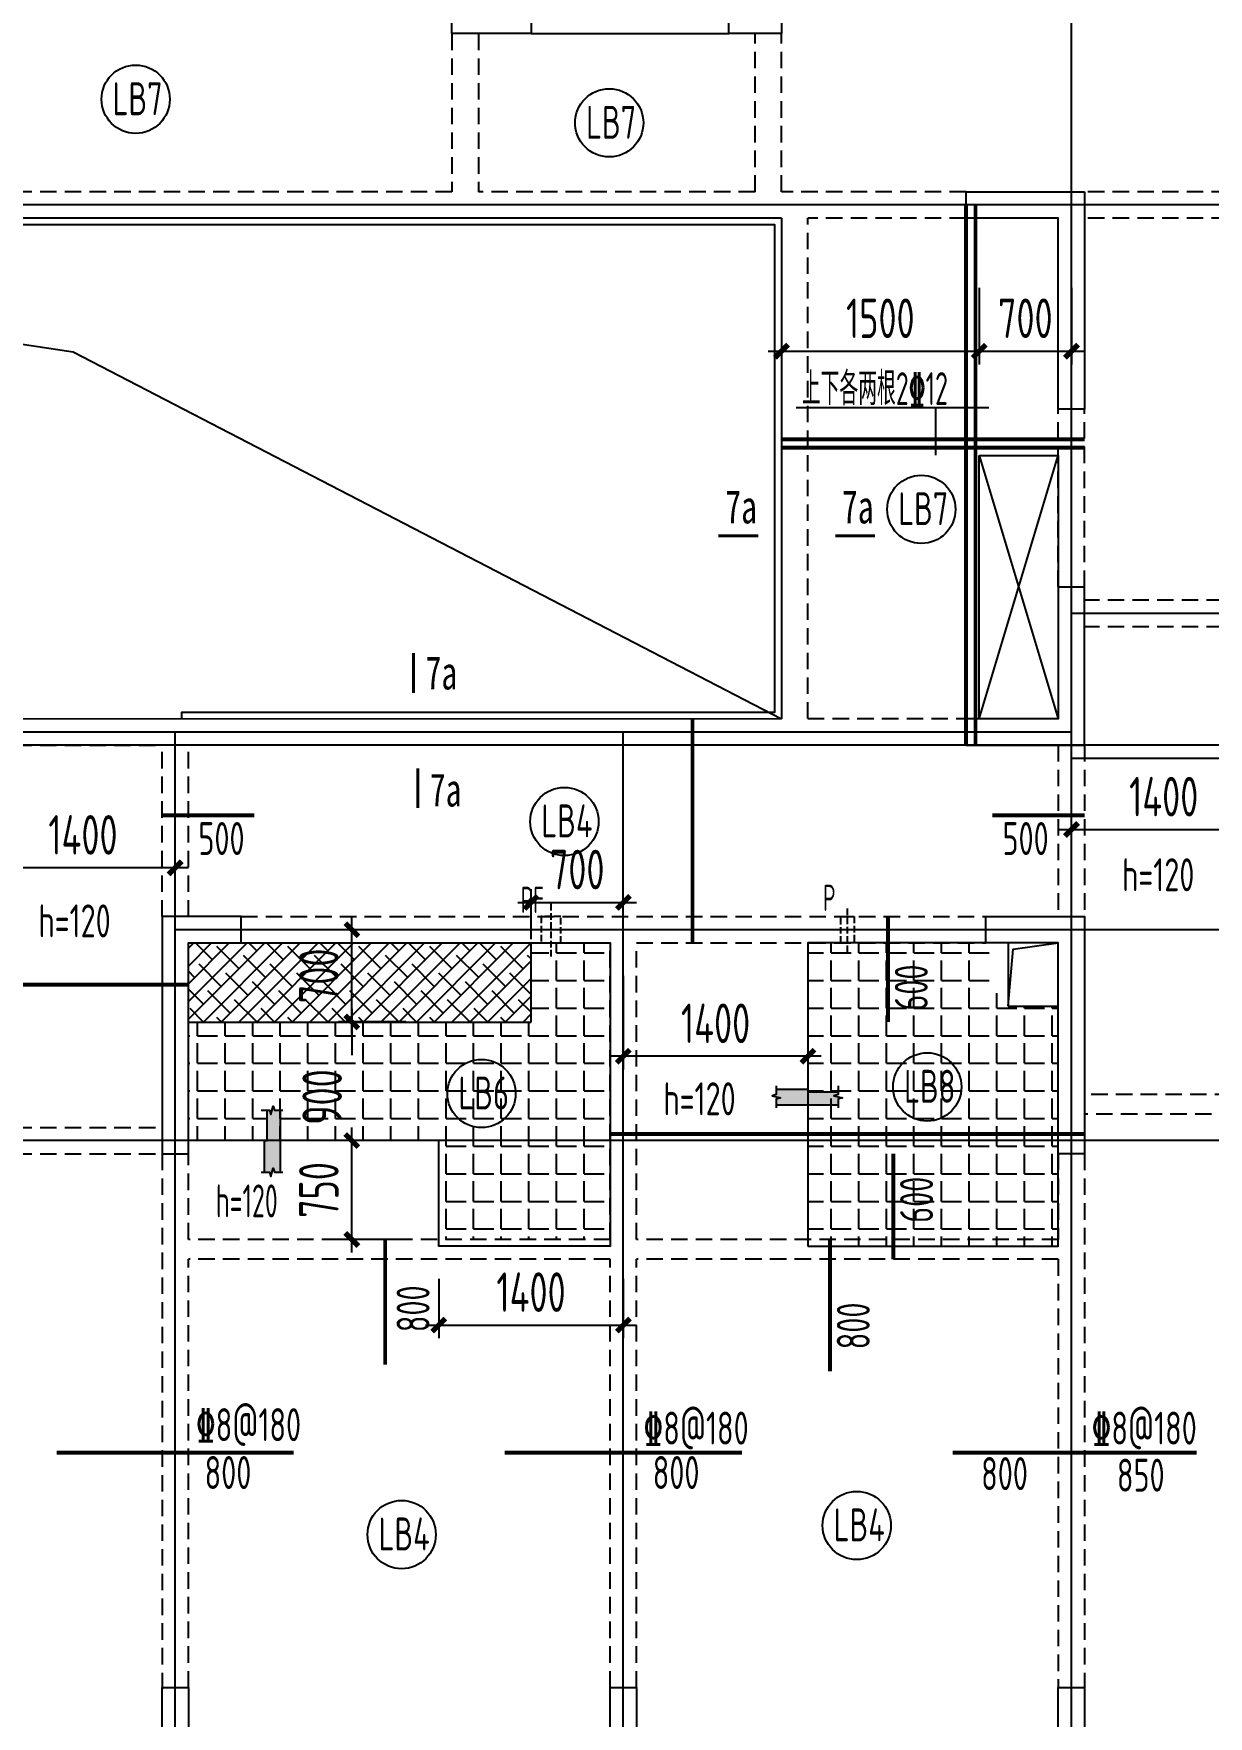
# Model space of a CAD drawing. Header units: millimetres. Extents: x -133666 to 880576, y -269375 to 86941.
# Drawn here: x 197126 to 206039, y 2340 to 15109 of the extents above; entities that cross this region are included whole.
import ezdxf
from ezdxf.enums import TextEntityAlignment as Align

# ---------------------------------------------------------------- set-up
doc = ezdxf.new("R2010")
doc.units = ezdxf.units.MM
doc.header["$LTSCALE"] = 1000
for name, pattern in [('CENTER', [50.8, 31.75, -6.35, 6.35, -6.35]), ('DASH', [0.35, 0.25, -0.1]), ('HIDDEN2', [0.1875, 0.125, -0.0625])]:
    doc.linetypes.add(name, pattern=pattern)
doc.layers.get('0').update_dxf_attribs({"linetype": 'CONTINUOUS'})
doc.layers.get('Defpoints').update_dxf_attribs({"color": 6, "linetype": 'CONTINUOUS'})
for name, color, linetype in [('A-线脚看线', 9, 'CONTINUOUS'), ('A-设备穿墙洞', 161, 'CONTINUOUS'), ('AXIS', 253, 'CENTER'), ('DIM', 3, 'CONTINUOUS'), ('JG1', 3, 'CONTINUOUS'), ('填充', 8, 'CONTINUOUS'), ('墙', 6, 'CONTINUOUS'), ('挑板', 3, 'CONTINUOUS'), ('板筋', 6, 'CONTINUOUS'), ('梁', 4, 'HIDDEN2'), ('模板线', 3, 'CONTINUOUS'), ('洞口', 5, 'CONTINUOUS'), ('钢筋_文字', 7, 'CONTINUOUS'), ('钢筋长度标注', 7, 'CONTINUOUS')]:
    doc.layers.add(name, color=color, linetype=linetype)
doc.styles.add('TSSD_BOLD', font='tssdeng2.shx', dxfattribs={"width": 0.7, "height": 250, "bigfont": 'CHINA.shx'})
doc.styles.add('ZZ', font='tssdeng.shx', dxfattribs={"width": 0.7, "bigfont": 'tssdchn.shx'})
doc.styles.add('zzt', font='tssdeng.shx', dxfattribs={"width": 0.7, "height": 300, "bigfont": 'tssdchn.shx'})
doc.styles.add('钢筋', font='tssdeng.shx', dxfattribs={"width": 0.7, "height": 250, "bigfont": 'tssdchn.shx'})
doc.styles.add('钢筋长度', font='tssdeng.shx', dxfattribs={"width": 0.7, "height": 300, "bigfont": 'tssdchn.shx'})
doc.styles.add('黑体', font='simhei.ttf')
doc.dimstyles.new('TSSD_100_100', dxfattribs={"dimtxt": 300, "dimasz": 100, "dimexe": 100, "dimexo": 250, "dimgap": 100, "dimtad": 1, "dimdec": 0, "dimzin": 0, "dimdsep": 46, "dimtxsty": 'ZZ', "dimblk": 'ARCHTICK', "dimcen": 0, "dimdle": 100, "dimclrd": 256, "dimclrt": 7, "dimadec": 0, "dimazin": 0, "dimtfac": 1, "dimtdec": 0, "dimtix": 1, "dimtmove": 2, "dimatfit": 3, "dimfxl": 0, "dimtolj": 1, "dimtzin": 0, "dimarcsym": 0})

# ---------------------------------------------------------------- blocks, each defined once
blk = doc.blocks.new('_ArchTick')
at = {"color": 0, "linetype": 'ByBlock', "const_width": 0.4}
blk.add_lwpolyline([(-0.5, -0.5), (0.5, 0.5)], dxfattribs=at)
blk = doc.blocks.new('*D1050')
at = {"layer": 'Defpoints', "color": 0, "transparency": 16777216}
for p in [(196800, 8779), (196800, 8129), (198200, 8129)]:
    blk.add_point(p, dxfattribs=at)
at = {"layer": 'DIM', "color": 0, "lineweight": -2, "transparency": 16777216}
for p, q in [((196800, 8379), (196800, 8879)), ((198200, 8379), (198200, 8879))]:
    blk.add_line(p, q, dxfattribs=at)
at = {"layer": 'DIM', "lineweight": -2, "transparency": 16777216}
blk.add_line((198300, 8779), (196700, 8779), dxfattribs=at)
at = {"layer": 'DIM', "lineweight": -2, "transparency": 16777216, "xscale": 100, "yscale": 100, "zscale": 100, "rotation": 180}
blk.add_blockref('_ArchTick', (196800, 8779), dxfattribs=at)
at = {"layer": 'DIM', "lineweight": -2, "transparency": 16777216, "xscale": 100, "yscale": 100, "zscale": 100}
blk.add_blockref('_ArchTick', (198200, 8779), dxfattribs=at)
at = {"layer": 'DIM', "color": 7, "transparency": 16777216, "insert": (197500, 9029), "char_height": 300, "attachment_point": 5, "style": 'ZZ'}
blk.add_mtext('\\A1;1400', dxfattribs=at)
blk = doc.blocks.new('*D1051')
at = {"layer": 'Defpoints', "color": 0, "transparency": 16777216}
for p in [(200200, 5909), (201600, 5909), (201600, 5309)]:
    blk.add_point(p, dxfattribs=at)
at = {"layer": 'DIM', "color": 0, "lineweight": -2, "transparency": 16777216}
for p, q in [((200200, 5659), (200200, 5209)), ((201600, 5659), (201600, 5209))]:
    blk.add_line(p, q, dxfattribs=at)
at = {"layer": 'DIM', "lineweight": -2, "transparency": 16777216}
blk.add_line((200100, 5309), (201700, 5309), dxfattribs=at)
at = {"layer": 'DIM', "lineweight": -2, "transparency": 16777216, "xscale": 100, "yscale": 100, "zscale": 100, "rotation": 180}
blk.add_blockref('_ArchTick', (200200, 5309), dxfattribs=at)
at = {"layer": 'DIM', "lineweight": -2, "transparency": 16777216, "xscale": 100, "yscale": 100, "zscale": 100}
blk.add_blockref('_ArchTick', (201600, 5309), dxfattribs=at)
at = {"layer": 'DIM', "color": 7, "transparency": 16777216, "insert": (200900, 5559), "char_height": 300, "attachment_point": 5, "style": 'ZZ'}
blk.add_mtext('\\A1;1400', dxfattribs=at)
blk = doc.blocks.new('*D1052')
at = {"layer": 'Defpoints', "color": 0, "transparency": 16777216}
for p in [(199540, 8309), (200200, 8309), (200200, 7609)]:
    blk.add_point(p, dxfattribs=at)
at = {"layer": 'DIM', "color": 0, "lineweight": -2, "transparency": 16777216}
for p, q in [((199950, 8309), (199440, 8309)), ((199950, 7609), (199440, 7609))]:
    blk.add_line(p, q, dxfattribs=at)
at = {"layer": 'DIM', "lineweight": -2, "transparency": 16777216}
blk.add_line((199540, 7509), (199540, 8409), dxfattribs=at)
at = {"layer": 'DIM', "lineweight": -2, "transparency": 16777216, "xscale": 100, "yscale": 100, "zscale": 100}
for p, rotation in [((199540, 8309), 90), ((199540, 7609), 270)]:
    blk.add_blockref('_ArchTick', p, dxfattribs=dict(at, rotation=rotation))
at = {"layer": 'DIM', "color": 7, "transparency": 16777216, "insert": (199290, 7959), "char_height": 300, "attachment_point": 5, "rotation": 90, "style": 'ZZ'}
blk.add_mtext('\\A1;700', dxfattribs=at)
blk = doc.blocks.new('*D1053')
at = {"layer": 'Defpoints', "color": 0, "transparency": 16777216}
for p in [(199540, 7609), (200200, 7609), (200200, 6709)]:
    blk.add_point(p, dxfattribs=at)
at = {"layer": 'DIM', "lineweight": -2, "transparency": 16777216}
for p, q in [((199540, 7709), (199540, 7357)), ((199540, 6609), (199540, 6721))]:
    blk.add_line(p, q, dxfattribs=at)
at = {"layer": 'DIM', "color": 0, "lineweight": -2, "transparency": 16777216}
for p, q in [((199950, 7609), (199440, 7609)), ((199950, 6709), (199440, 6709))]:
    blk.add_line(p, q, dxfattribs=at)
at = {"layer": 'DIM', "lineweight": -2, "transparency": 16777216, "xscale": 100, "yscale": 100, "zscale": 100}
for p, rotation in [((199540, 7609), 90), ((199540, 6709), 270)]:
    blk.add_blockref('_ArchTick', p, dxfattribs=dict(at, rotation=rotation))
at = {"layer": 'DIM', "color": 7, "transparency": 16777216, "insert": (199315, 7039), "char_height": 300, "attachment_point": 5, "rotation": 90, "style": 'ZZ'}
blk.add_mtext('\\A1;900', dxfattribs=at)
blk = doc.blocks.new('*D1054')
at = {"layer": 'Defpoints', "color": 0, "transparency": 16777216}
for p in [(201600, 8209), (203000, 8209), (201600, 7349)]:
    blk.add_point(p, dxfattribs=at)
at = {"layer": 'DIM', "color": 0, "lineweight": -2, "transparency": 16777216}
for p, q in [((201600, 7959), (201600, 7249)), ((203000, 7959), (203000, 7249))]:
    blk.add_line(p, q, dxfattribs=at)
at = {"layer": 'DIM', "lineweight": -2, "transparency": 16777216}
blk.add_line((203100, 7349), (201500, 7349), dxfattribs=at)
at = {"layer": 'DIM', "lineweight": -2, "transparency": 16777216, "xscale": 100, "yscale": 100, "zscale": 100, "rotation": 180}
blk.add_blockref('_ArchTick', (201600, 7349), dxfattribs=at)
at = {"layer": 'DIM', "lineweight": -2, "transparency": 16777216, "xscale": 100, "yscale": 100, "zscale": 100}
blk.add_blockref('_ArchTick', (203000, 7349), dxfattribs=at)
at = {"layer": 'DIM', "color": 7, "transparency": 16777216, "insert": (202300, 7599), "char_height": 300, "attachment_point": 5, "style": 'ZZ'}
blk.add_mtext('\\A1;1400', dxfattribs=at)
blk = doc.blocks.new('*D1062')
at = {"layer": 'Defpoints', "color": 0, "transparency": 16777216}
for p in [(202800, 13429), (204300, 13429), (204300, 12699)]:
    blk.add_point(p, dxfattribs=at)
at = {"layer": 'DIM', "color": 0, "lineweight": -2, "transparency": 16777216}
for p, q in [((202800, 13179), (202800, 12599)), ((204300, 13179), (204300, 12599))]:
    blk.add_line(p, q, dxfattribs=at)
at = {"layer": 'DIM', "lineweight": -2, "transparency": 16777216}
blk.add_line((202700, 12699), (204400, 12699), dxfattribs=at)
at = {"layer": 'DIM', "lineweight": -2, "transparency": 16777216, "xscale": 100, "yscale": 100, "zscale": 100, "rotation": 180}
blk.add_blockref('_ArchTick', (202800, 12699), dxfattribs=at)
at = {"layer": 'DIM', "lineweight": -2, "transparency": 16777216, "xscale": 100, "yscale": 100, "zscale": 100}
blk.add_blockref('_ArchTick', (204300, 12699), dxfattribs=at)
at = {"layer": 'DIM', "color": 7, "transparency": 16777216, "insert": (203550, 12949), "char_height": 300, "attachment_point": 5, "style": 'ZZ'}
blk.add_mtext('\\A1;1500', dxfattribs=at)
blk = doc.blocks.new('*D1076')
at = {"layer": 'Defpoints', "color": 0, "transparency": 16777216}
for p in [(206400, 9069), (205000, 8409), (206400, 8409)]:
    blk.add_point(p, dxfattribs=at)
at = {"layer": 'DIM', "lineweight": -2, "transparency": 16777216}
blk.add_line((204900, 9069), (206500, 9069), dxfattribs=at)
at = {"layer": 'DIM', "color": 0, "lineweight": -2, "transparency": 16777216}
for p, q in [((205000, 8659), (205000, 9169)), ((206400, 8659), (206400, 9169))]:
    blk.add_line(p, q, dxfattribs=at)
at = {"layer": 'DIM', "lineweight": -2, "transparency": 16777216, "xscale": 100, "yscale": 100, "zscale": 100, "rotation": 180}
blk.add_blockref('_ArchTick', (205000, 9069), dxfattribs=at)
at = {"layer": 'DIM', "lineweight": -2, "transparency": 16777216, "xscale": 100, "yscale": 100, "zscale": 100}
blk.add_blockref('_ArchTick', (206400, 9069), dxfattribs=at)
at = {"layer": 'DIM', "color": 7, "transparency": 16777216, "insert": (205700, 9319), "char_height": 300, "attachment_point": 5, "style": 'ZZ'}
blk.add_mtext('\\A1;1400', dxfattribs=at)
blk = doc.blocks.new('*D1081')
at = {"layer": 'Defpoints', "color": 0, "transparency": 16777216}
for p in [(199540, 6709), (200200, 6709), (200200, 5959)]:
    blk.add_point(p, dxfattribs=at)
at = {"layer": 'DIM', "lineweight": -2, "transparency": 16777216}
blk.add_line((199540, 5859), (199540, 6809), dxfattribs=at)
at = {"layer": 'DIM', "color": 0, "lineweight": -2, "transparency": 16777216}
for p, q in [((199950, 6709), (199440, 6709)), ((199950, 5959), (199440, 5959))]:
    blk.add_line(p, q, dxfattribs=at)
at = {"layer": 'DIM', "lineweight": -2, "transparency": 16777216, "xscale": 100, "yscale": 100, "zscale": 100}
for p, rotation in [((199540, 6709), 90), ((199540, 5959), 270)]:
    blk.add_blockref('_ArchTick', p, dxfattribs=dict(at, rotation=rotation))
at = {"layer": 'DIM', "color": 7, "transparency": 16777216, "insert": (199290, 6334), "char_height": 300, "attachment_point": 5, "rotation": 90, "style": 'ZZ'}
blk.add_mtext('\\A1;750', dxfattribs=at)
blk = doc.blocks.new('*D1145')
at = {"layer": 'Defpoints', "color": 0, "transparency": 16777216}
for p in [(201600, 8516), (200900, 7988), (201600, 7988)]:
    blk.add_point(p, dxfattribs=at)
at = {"layer": 'DIM', "color": 0, "lineweight": -2, "transparency": 16777216}
for p, q in [((200900, 8238), (200900, 8616)), ((201600, 8238), (201600, 8616))]:
    blk.add_line(p, q, dxfattribs=at)
at = {"layer": 'DIM', "lineweight": -2, "transparency": 16777216}
blk.add_line((200800, 8516), (201700, 8516), dxfattribs=at)
at = {"layer": 'DIM', "lineweight": -2, "transparency": 16777216, "xscale": 100, "yscale": 100, "zscale": 100, "rotation": 180}
blk.add_blockref('_ArchTick', (200900, 8516), dxfattribs=at)
at = {"layer": 'DIM', "lineweight": -2, "transparency": 16777216, "xscale": 100, "yscale": 100, "zscale": 100}
blk.add_blockref('_ArchTick', (201600, 8516), dxfattribs=at)
at = {"layer": 'DIM', "color": 7, "transparency": 16777216, "insert": (201250, 8766), "char_height": 300, "attachment_point": 5, "style": 'ZZ'}
blk.add_mtext('\\A1;700', dxfattribs=at)
blk = doc.blocks.new('$1292675')
at = {"layer": 'JG1'}
blk.add_hatch(color=8, dxfattribs=at).paths.add_polyline_path([(502, 20), (502, 64), (470, 74), (534, 91), (502, 101), (502, 140), (262, 140), (262, 120), (32, 120), (32, 101), (64, 91), (0, 74), (32, 64), (32, 20)])
for p, q in [((502, 140), (262, 140)), ((262, 140), (262, 120)), ((262, 120), (32, 120)), ((32, 20), (502, 20))]:
    blk.add_line(p, q, dxfattribs=at)
for points in [[(32, 165), (32, 101), (64, 91), (0, 74), (32, 64), (32, 0)], [(502, 165), (502, 101), (534, 91), (470, 74), (502, 64), (502, 0)]]:
    blk.add_lwpolyline(points, dxfattribs=at)
blk = doc.blocks.new('$1901069')
at = {"layer": '模板线', "color": 4, "const_width": 22.7}
for points in [[(0, 1177), (0, 874)], [(32, 302), (32, 0)]]:
    blk.add_lwpolyline(points, dxfattribs=at)
at = {"layer": '模板线', "color": 0, "style": '黑体', "width": 0.7}
for p in [(211, 1026), (243, 138)]:
    blk.add_text('7a', height=252, dxfattribs=at).set_placement(p, align=Align.MIDDLE_CENTER)
blk = doc.blocks.new('$1109386')
at = {"layer": '模板线', "color": 4, "const_width": 22.7}
for points in [[(0, 0), (302, 0)], [(886, 0), (1188, 0)]]:
    blk.add_lwpolyline(points, dxfattribs=at)
at = {"layer": '模板线', "color": 0, "style": '黑体', "width": 0.7}
for p in [(172, 220), (1057, 220)]:
    blk.add_text('7a', height=252, dxfattribs=at).set_placement(p, align=Align.MIDDLE_CENTER)
blk = doc.blocks.new('*D1028')
at = {"layer": 'Defpoints', "color": 0, "transparency": 16777216}
for p in [(204300, 13429), (205000, 13429), (205000, 12699)]:
    blk.add_point(p, dxfattribs=at)
at = {"layer": 'DIM', "color": 0, "lineweight": -2, "transparency": 16777216}
for p, q in [((204300, 13179), (204300, 12599)), ((205000, 13179), (205000, 12599))]:
    blk.add_line(p, q, dxfattribs=at)
at = {"layer": 'DIM', "lineweight": -2, "transparency": 16777216}
blk.add_line((204200, 12699), (205100, 12699), dxfattribs=at)
at = {"layer": 'DIM', "lineweight": -2, "transparency": 16777216, "xscale": 100, "yscale": 100, "zscale": 100, "rotation": 180}
blk.add_blockref('_ArchTick', (204300, 12699), dxfattribs=at)
at = {"layer": 'DIM', "lineweight": -2, "transparency": 16777216, "xscale": 100, "yscale": 100, "zscale": 100}
blk.add_blockref('_ArchTick', (205000, 12699), dxfattribs=at)
at = {"layer": 'DIM', "color": 7, "transparency": 16777216, "insert": (204650, 12949), "char_height": 300, "attachment_point": 5, "style": 'ZZ'}
blk.add_mtext('\\A1;700', dxfattribs=at)
blk = doc.blocks.new('$1642317')
at = {"layer": '洞口'}
blk.add_lwpolyline([(40220, 670), (40600, 670), (40600, 1150), (40220, 1150)], close=True, dxfattribs=at)
blk.add_lwpolyline([(40220, 670), (40258, 1102), (40600, 1150)], dxfattribs=at)
blk = doc.blocks.new('$1783196')
at = {"layer": 'AXIS'}
for p, q in [((46034.9, 3480), (46034.9, 20188.3)), ((54849.9, 18788.3), (27334.9, 18788.3)), ((54849.9, 15688.3), (46034.9, 15688.3)), ((46034.9, 14788.3), (4360, 14788.3)), ((54849.9, 14688.3), (4360, 14688.3)), ((39234.9, 3480), (39234.9, 14788.3)), ((42634.9, 3480), (42634.9, 14788.3)), ((54849.9, 14588.3), (46034.9, 14588.3)), ((54849.9, 13288.3), (39234.9, 13288.3)), ((54849.9, 11688.3), (4360, 11688.3))]:
    blk.add_line(p, q, dxfattribs=at)
blk = doc.blocks.new('$1466424')
at = {"layer": '板筋', "const_width": 30}
for points in [[(40100, 10404), (40100, 14504)], [(40172, 10404), (40172, 14504)], [(38700, 12726), (41000, 12726)], [(38700, 12662), (41000, 12662)], [(38025, 8904), (38025, 10605)], [(34000, 9873), (34700, 9873)], [(40300, 9873), (41000, 9873)], [(39508, 8304), (39508, 9104)], [(30600, 8587), (34200, 8587)], [(37400, 7454), (41000, 7454)], [(39548, 6504), (39548, 7304)], [(35693, 6654), (35693, 5703)], [(39068, 5654), (39068, 6654)], [(33200, 5035), (35000, 5035)], [(36600, 5035), (38400, 5035)], [(40000, 5035), (41850, 5035)]]:
    blk.add_lwpolyline(points, dxfattribs=at)
at = {"layer": '钢筋_文字', "color": 7, "linetype": 'Continuous'}
for p, q in [((38812, 12967), (40274, 12967)), ((39872, 12604), (39872, 12967))]:
    blk.add_line(p, q, dxfattribs=at)
at = {"layer": '钢筋_文字'}
for centre in [(33800, 15306, 0), (37393, 15127, 0), (39761, 12194, 0), (37053, 9825, 0), (39806, 7811, 0), (36424, 7761, 0), (39271, 4483, 0), (35818, 4414, 0)]:
    blk.add_circle(centre, 259, dxfattribs=at)
at = {"layer": '钢筋_文字', "style": 'TSSD_BOLD', "width": 0.7}
for s, p in [('LB7', (33625, 15185, 0)), ('LB7', (37218, 15006, 0)), ('LB7', (39586, 12074, 0)), ('LB4', (36878, 9705, 0)), ('LB8', (39631, 7691, 0)), ('LB6', (36249, 7640, 0)), ('LB4', (39096, 4363, 0)), ('LB4', (35643, 4294, 0))]:
    blk.add_text(s, height=250, dxfattribs=at).set_placement(p)
at = {"layer": '钢筋_文字', "color": 7, "linetype": 'Continuous'}
for s, style, width, p in [('上下各两根2%%13212', '钢筋', 0.6, (38855, 12985, 0)), (' h=120', 'TSSD_BOLD', 0.7, (41178, 9296, 0)), (' h=120', 'TSSD_BOLD', 0.7, (32956, 8946, 0)), (' h=120', 'TSSD_BOLD', 0.7, (37698, 7596, 0)), (' h=120', 'TSSD_BOLD', 0.6, (34317, 6821, 0)), ('%%1328@180', '钢筋', 0.7, (34257, 5123, 0)), ('%%1328@180', '钢筋', 0.7, (37653, 5097, 0)), ('%%1328@180', '钢筋', 0.7, (41053, 5097, 0))]:
    blk.add_text(s, height=250, dxfattribs=dict(at, style=style, width=width)).set_placement(p)
at = {"layer": '钢筋长度标注', "style": '钢筋长度', "width": 0.7}
for s, p in [('500', (34276, 9571)), ('500', (40377, 9571)), ('800', (34323, 4760)), ('800', (37723, 4760)), ('800', (40215, 4752)), ('850', (41245, 4740))]:
    blk.add_text(s, height=250, dxfattribs=at).set_placement(p)
for s, p in [('600', (39810, 8390)), ('600', (39850, 6780)), ('800', (36030, 5950)), ('800', (39370, 5820))]:
    blk.add_text(s, height=250, rotation=90, dxfattribs=at).set_placement(p)
blk = doc.blocks.new('$1413619')
at = {"layer": 'A-线脚看线', "color": 5, "elevation": 0}
blk.add_lwpolyline([(34200, 10650), (34200, 10700), (38700, 10700), (38700, 14400), (26650, 14400)], dxfattribs=at)
blk = doc.blocks.new('$1757663')
at = {"layer": 'A-设备穿墙洞', "linetype": 'DASH', "ltscale": 0.2}
for points in [[(304, 7792), (154, 7792), (154, 7592), (304, 7592)], [(2529, 7592), (2429, 7592), (2429, 7792), (2529, 7792)], [(479, 292), (579, 292), (579, 492), (479, 492)], [(979, 292), (1079, 292), (1079, 492), (979, 492)], [(779, 92), (779, 192), (679, 192), (679, 92)]]:
    blk.add_lwpolyline(points, close=True, dxfattribs=at)
for points in [[(229, 7888), (229, 7487)], [(2479, 7523), (2479, 7859)], [(529, 563), (529, 224)], [(1029, 563), (1029, 224)], [(607, 142), (846, 142)]]:
    blk.add_lwpolyline(points, dxfattribs=at)
at = {"layer": 'A-设备穿墙洞', "color": 7, "linetype": 'DASH', "ltscale": 0.2, "style": 'zzt', "width": 0.6}
for s, p in [('PF', (0, 7818)), ('P', (2294, 7834)), ('D1', (435, 547)), ('D2', (1154, 63)), ('D2', (809, -15))]:
    blk.add_text(s, height=200, dxfattribs=at).set_placement(p)
blk = doc.blocks.new('$1276262')
at = {"layer": 'A-设备穿墙洞', "linetype": 'DASH', "ltscale": 0.2}
for points in [[(2950, 9367), (2950, 9267), (2750, 9267), (2750, 9367)], [(3675, 8867), (3525, 8867), (3525, 8667), (3675, 8667)], [(6950, 5117), (6950, 5217), (7150, 5217), (7150, 5117)], [(6950, 4617), (6950, 4517), (7150, 4517), (7150, 4617)], [(6950, 1317), (6950, 1217), (7150, 1217), (7150, 1317)], [(0, 67), (100, 67), (100, 267), (0, 267)]]:
    blk.add_lwpolyline(points, close=True, dxfattribs=at)
for points in [[(3018, 9317), (2683, 9317)], [(3600, 8963), (3600, 8563)], [(7221, 5167), (6883, 5167)], [(7221, 4567), (6883, 4567)], [(7221, 1267), (6883, 1267)], [(50, 339), (50, 0)]]:
    blk.add_lwpolyline(points, dxfattribs=at)
at = {"layer": 'A-设备穿墙洞', "color": 7, "linetype": 'DASH', "ltscale": 0.2, "style": 'zzt', "width": 0.6}
for s, p in [('P', (2648, 9360)), ('PF', (3765, 8908)), ('D1', (6705, 5089)), ('D1', (6694, 4380)), ('D1', (6694, 1082)), ('D2', (207, 331))]:
    blk.add_text(s, height=200, dxfattribs=at).set_placement(p)
blk = doc.blocks.new('$1186913')
at = {"layer": 'A-设备穿墙洞'}
for name, p in [('$1276262', (41950.2, 380.7)), ('$1757663', (37621.7, 156.3))]:
    blk.add_blockref(name, p, dxfattribs=at)

msp = doc.modelspace()

# ---------------------------------------------------------------- hatches: boundary and pattern name
at = {"layer": 'JG1'}
h = msp.add_hatch(dxfattribs=at)
h.set_pattern_fill('ANSI38,_O', color=8, scale=30)
h.set_pattern_definition([(45, (164199.99, 1008.83), (-67.35192, 67.35192), []), (135, (164199.99, 1008.83), (-202.05576, 67.35192), [238.125, -142.875])])
h.paths.add_polyline_path([(200900, 7608.8), (200900, 8208.8), (198300, 8208.8), (198300, 7608.8)])
at = {"layer": '填充', "linetype": 'Continuous'}
h = msp.add_hatch(dxfattribs=at)
h.set_pattern_fill('ANGLE', color=256, scale=30, style=0)
h.set_pattern_definition([(0, (169870, 1008.83), (0, 209.55), [152.4, -57.15]), (90, (169870, 1008.83), (-209.55, 1e-14), [152.4, -57.15])])
h.paths.add_polyline_path([(198300, 7608.8), (198300, 6708.8), (198897.5, 6708.8), (198897.5, 6938.8), (198916.2, 6938.8), (198926.7, 6906.7), (198943.3, 6970.9), (198953.7, 6938.8), (198997.5, 6938.8), (198997.5, 6708.8), (200200, 6708.8), (200200, 5958.8), (201500, 5958.8), (201500, 8208.8), (200900, 8208.8), (200900, 7608.8)])
h.paths.add_polyline_path([(199127.5, 6794.6), (199127.5, 7283.1), (199502.5, 7283.1), (199502.5, 6794.6)], flags=24)
h = msp.add_hatch(dxfattribs=at)
h.set_pattern_fill('ANGLE', color=256, scale=30, style=0)
h.set_pattern_definition([(0, (164200, 1008.83), (0, 209.55), [152.4, -57.15]), (90, (164200, 1008.83), (-209.55, 1e-14), [152.4, -57.15])])
h.paths.add_polyline_path([(204900, 7728.8), (204520, 7728.8), (204528.8, 7828.8), (204420, 7828.8), (204420, 8208.8), (203000, 8208.8), (203000, 5908.8), (204900, 5908.8)])

# ---------------------------------------------------------------- linework, layer by layer
at = {"layer": 'JG1', "linetype": 'Continuous'}
for p, q in [((204300, 9908.8), (204900, 11908.8)), ((204300, 11908.8), (204900, 9908.8))]:
    msp.add_line(p, q, dxfattribs=at)
msp.add_lwpolyline([(204300, 11908.8), (204900, 11908.8), (204900, 9908.8), (204300, 9908.8)], close=True, dxfattribs=at)
at = {"layer": '墙'}
for points in [[(202800, 16758.8), (202800, 15108.8), (202400, 15108.8), (202400, 15308.8), (202600, 15308.8), (202600, 16758.8)], [(200300, 15108.8), (200300, 15508.8), (198850, 15508.8), (198850, 15708.8), (200500, 15708.8), (200500, 15308.8), (200900, 15308.8), (200900, 15108.8)], [(205100, 13908.8), (205100, 13808.8), (205100, 12258.8), (204900, 12258.8), (204900, 13708.8), (204200, 13708.8), (204200, 13908.8), (204900, 13908.8)], [(204200, 9708.8), (205100, 9708.8), (205100, 10908.8), (204900, 10908.8), (204900, 9908.8), (204200, 9908.8)], [(198700, 8408.8), (198100, 8408.8), (198100, 6608.8), (198300, 6608.8), (198300, 8208.8), (198700, 8208.8)], [(204350, 8408.8), (205100, 8408.8), (205100, 6608.8), (204900, 6608.8), (204900, 8208.8), (204350, 8208.8)], [(198100, 2558.8), (198300, 2558.8), (198300, 1108.8), (198700, 1108.8), (198700, 908.8), (198100, 908.8)], [(201500, 1108.8), (201500, 2558.8), (201700, 2558.8), (201700, 908.8), (200600, 908.8), (200600, 1108.8)]]:
    msp.add_lwpolyline(points, close=True, dxfattribs=at)
for points in [[(204900, 13908.8), (204900, 13908.8)], [(204700, 908.8), (204700, 1108.8), (204900, 1108.8), (204900, 2558.8), (205100, 2558.8), (205100, 1108.8), (205300, 1108.8), (205300, 908.8), (204700, 908.8), (205100, 908.8)]]:
    msp.add_lwpolyline(points, dxfattribs=at)
at = {"layer": '梁'}
for p, q in [((200300, 15108.8), (200300, 13908.8)), ((200500, 15108.8), (200500, 13908.8)), ((202600, 13908.8), (202600, 15108.8)), ((202800, 13908.8), (202800, 15108.8)), ((200300, 13908.8), (195600, 13908.8)), ((202600, 13908.8), (200500, 13908.8)), ((204200, 13908.8), (202800, 13908.8)), ((208250, 13908.8), (205100, 13908.8)), ((203000, 9910.8), (203000, 13708.8)), ((204200, 13708.8), (203000, 13708.8)), ((208250, 13708.8), (205100, 13708.8)), ((204900, 10910.8), (204900, 12258.8)), ((205100, 10910.8), (205100, 12258.8)), ((207650, 10808.8), (205100, 10808.8)), ((207650, 10608.8), (205100, 10608.8)), ((203000, 9910.8), (204200, 9910.8)), ((195300, 9708.8), (198100, 9708.8)), ((198100, 8408.8), (198100, 9708.8)), ((204200, 9710.8), (198300, 9708.8)), ((198300, 8408.8), (198300, 9708.8)), ((204900, 9710.8), (204900, 8408.8)), ((205100, 9710.8), (205100, 8408.8)), ((198700, 8408.8), (204350, 8408.8)), ((198700, 8208.8), (201500, 8208.8)), ((201500, 5958.8), (201500, 8208.8)), ((201700, 8208.8), (204350, 8208.8)), ((201700, 5958.8), (201700, 8208.8)), ((207900, 7058.8), (205100, 7058.8)), ((208500, 6908.8), (205100, 6908.8)), ((195300, 6808.8), (198100, 6808.8)), ((195300, 6608.8), (198100, 6608.8)), ((198100, 6608.8), (198100, 2540.8)), ((198300, 5958.8), (198300, 6608.8)), ((204900, 6608.8), (204900, 5958.8)), ((205100, 6608.8), (205100, 2558.8)), ((201500, 5958.8), (198300, 5958.8)), ((204900, 5958.8), (201700, 5958.8)), ((198300, 2558.8), (198300, 5808.8)), ((201500, 5808.8), (198300, 5808.8)), ((201500, 2558.8), (201500, 5808.8)), ((201700, 2558.8), (201700, 5808.8)), ((204900, 5808.8), (201700, 5808.8)), ((204900, 5808.8), (204900, 2558.8))]:
    msp.add_line(p, q, dxfattribs=at)
at = {"layer": '梁', "linetype": 'Continuous'}
for p, q in [((200900, 15108.8), (202400, 15108.8)), ((202800, 13708.8), (190700, 13708.8)), ((202800, 13708.8), (202800, 9909.8)), ((195300, 9908.8), (202800, 9910.8)), ((200900, 7608.8), (200900, 8208.8))]:
    msp.add_line(p, q, dxfattribs=at)
for points in [[(198300, 6708.8), (198300, 8208.8), (201500, 8208.8), (201500, 5908.8), (200200, 5908.8), (200200, 6708.8)], [(203000, 5908.8), (204900, 5908.8), (204900, 8208.8), (203000, 8208.8)]]:
    msp.add_lwpolyline(points, close=True, dxfattribs=at)
msp.add_lwpolyline([(198300, 7608.8), (200900, 7608.8)], dxfattribs=at)
at = {"layer": '洞口', "color": 5}
msp.add_lwpolyline([(190700.1, 13708.7), (197425.8, 12693.5), (202799.8, 9910.3)], dxfattribs=at)

# ---------------------------------------------------------------- block references
at = {"layer": 'A-设备穿墙洞'}
msp.add_blockref('$1186913', (163199.8, 461, 0), dxfattribs=at)
at = {"layer": 'JG1', "xscale": -1}
msp.add_blockref('$1292675', (203262.1, 6958.8), dxfattribs=at)
at = {"layer": 'JG1', "xscale": -1, "rotation": 90}
msp.add_blockref('$1292675', (199017.5, 6970.9), dxfattribs=at)
at = {"layer": '填充', "linetype": 'Continuous'}
msp.add_blockref('$1783196', (158965.1, -4979.5), dxfattribs=at)
at = {"layer": '挑板'}
msp.add_blockref('$1413619', (164050, -741.2, 0), dxfattribs=at)
at = {"layer": '模板线'}
for name, p in [('$1109386', (202321.7, 11298.8, 0)), ('$1901069', (200008.7, 9232.6, 0))]:
    msp.add_blockref(name, p, dxfattribs=at)
at = {"layer": '洞口'}
msp.add_blockref('$1642317', (164300, 7058.8, 0), dxfattribs=at)
at = {"layer": '钢筋长度标注'}
msp.add_blockref('$1466424', (164100, -694.9), dxfattribs=at)

# ---------------------------------------------------------------- dimensions: what is measured, and where the dimension line sits
at = {"layer": 'DIM'}
for base, p1, p2, picture, middle in [((204300, 12698.8), (202800, 13428.8), (204300, 13428.8), '*D1062', (203550, 12948.8)), ((205000, 12698.8), (204300, 13428.8), (205000, 13428.8), '*D1028', (204650, 12948.8)), ((206400, 9068.8), (205000, 8408.8), (206400, 8408.8), '*D1076', (205700, 9318.8)), ((196800, 8778.8), (198200, 8128.8), (196800, 8128.8), '*D1050', (197500, 9028.8)), ((201600, 8515.9), (200900, 7988.5), (201600, 7988.5), '*D1145', (201250, 8765.9)), ((201600, 7348.8), (203000, 8208.8), (201600, 8208.8), '*D1054', (202300, 7598.8)), ((201600, 5308.8), (200200, 5908.8), (201600, 5908.8), '*D1051', (200900, 5558.8))]:
    dim = msp.add_linear_dim(base=base, p1=p1, p2=p2, dimstyle='TSSD_100_100', dxfattribs=at)
    dim.commit()
    dim.dimension.update_dxf_attribs({"geometry": picture, "text_midpoint": middle})
for base, p1, p2, picture, middle in [((199540, 8308.8), (200200, 7608.8), (200200, 8308.8), '*D1052', (199290, 7958.8)), ((199540, 6708.8), (200200, 5958.8), (200200, 6708.8), '*D1081', (199290, 6333.8))]:
    dim = msp.add_linear_dim(base=base, p1=p1, p2=p2, angle=90, dimstyle='TSSD_100_100', dxfattribs=at)
    dim.commit()
    dim.dimension.update_dxf_attribs({"geometry": picture, "text_midpoint": middle})
dim = msp.add_linear_dim(base=(199540, 7608.8), p1=(200200, 6708.8), p2=(200200, 7608.8), angle=90, dimstyle='TSSD_100_100', dxfattribs=at)
dim.commit()
dim.dimension.update_dxf_attribs({"geometry": '*D1053', "text_midpoint": (199315, 7038.8), "dimtype": 160})

doc.saveas('drawing.dxf')
